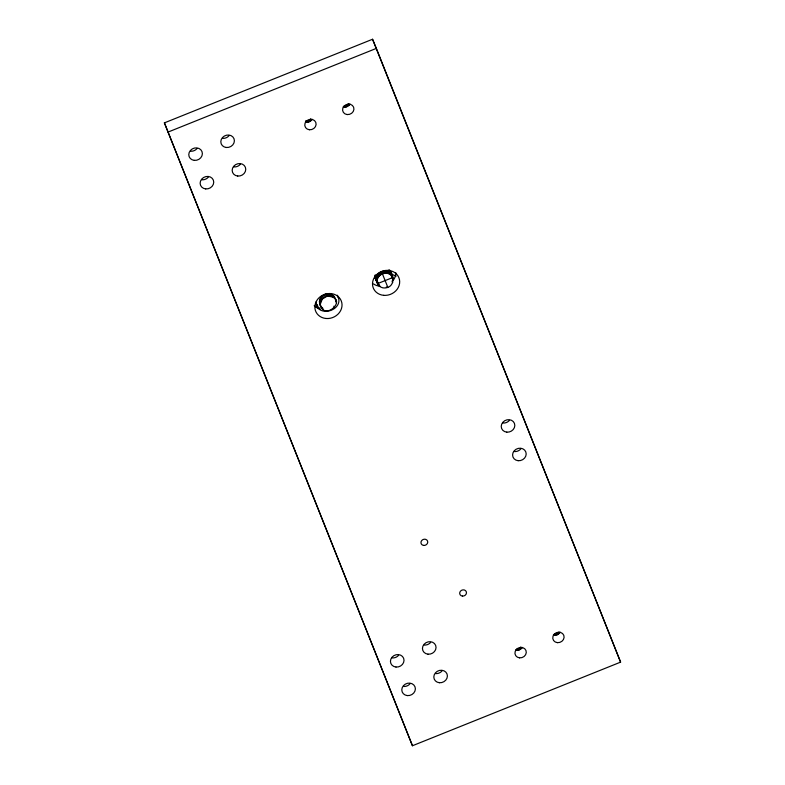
<?xml version="1.0" encoding="UTF-8"?>
<svg xmlns="http://www.w3.org/2000/svg" width="785" height="785" viewBox="0 0 785 785"><rect width="100%" height="100%" fill="white"/><g stroke="black" fill="none" stroke-linecap="round" stroke-linejoin="round"><path stroke-width="1.18" d="M393.059 278.763L389.645 270.187C394.865 276.153 394.521 287.32 385.082 287.967C378.448 288.635 374.887 280.687 376.27 275.113M305.355 122.156L308.289 122.185L308.319 120.939L310.634 119.006M346.136 105.749L344.586 105.73L343.182 106.956L346.106 106.996L346.136 105.749L348.462 103.806M518.483 649.038L516.932 649.018L515.529 650.245L518.453 650.284L518.483 649.038L520.808 647.105M556.28 635.085L556.31 633.838L558.41 632.357L560.235 632.288L557.232 634.79L553.346 635.055L554.76 633.829L556.31 633.838M319.436 301.646L319.946 299.085L322.35 295.798L326.128 293.924L327.08 296.21C351.16 297.211 322.105 324.853 319.436 301.646L320.496 305.208M320.388 303.932L322.311 299.065L327.08 296.21M378.959 285.75L374.945 277.272L377.742 283.385C369.813 272.787 392.058 264.79 392.441 278.253M377.124 281.138C377.016 273.249 389.605 269.971 392.716 277.547L377.585 283.63L376.172 278.852M307.298 122.332L308.319 120.939M345.115 107.143L345.616 105.828M517.462 650.431L517.963 649.116M555.289 635.232L555.79 633.917M308.289 122.185L312.244 119.389L310.418 119.457M346.106 106.996L350.071 104.189L348.236 104.268M518.453 650.284L522.417 647.478L520.583 647.556M306.307 122.323L307.798 121.018M344.134 107.133L345.096 105.818M516.481 650.422L517.443 649.107M554.298 635.222L555.26 633.917M164.399 122.872L372.551 39.25L376.349 48.395L620.601 662.128L412.449 745.75L164.399 122.872L412.449 745.75M168.206 132.017L376.349 48.395M386.269 287.114L387.24 286.849M335.381 299.271L333.654 295.935L331.535 294.434L327.531 293.718L328.483 296.004M307.269 121.018L305.865 120.507M347.932 104.68L349.492 104.974M310.104 119.869L311.665 120.174M558.106 632.779L559.656 633.073M520.278 647.968L521.839 648.263M390.537 273.68L396.121 276.143M347.559 105.043L348.785 105.671M309.732 120.242L310.958 120.861M557.723 633.142L558.949 633.76M519.905 648.332L521.132 648.959M315.599 302.657C318.406 319.112 345.655 309.506 337.354 295.199M388.32 270.864L391.764 275.26L389.645 270.187M347.127 105.347L347.971 106.25M309.3 120.547L310.144 121.439M557.291 633.446L558.135 634.339M519.474 648.645L520.318 649.538M319.544 302.922L320.476 305.257M620.601 662.128L372.551 39.25M389.507 270.472L390.645 273.219M390.39 273.141L393.177 280.039M388.712 270.001L389.478 271.836M389.409 272.297L390.361 274.583M388.261 271.639L389.213 273.926M392.029 281.069L392.667 282.59M387.005 271.188L387.957 273.474M385.651 270.943L386.603 273.229M384.257 270.923L385.209 273.209M382.864 271.139L383.816 273.415M381.51 271.561L387.829 287.33M380.234 272.189L381.186 274.475M379.086 273.003L380.038 275.29M378.085 273.985L379.037 276.271M377.281 275.093L378.233 277.38M376.672 276.3L377.624 278.587M375.21 274.858L375.966 276.683M376.3 277.566L377.251 279.852M379.302 285.073L379.94 286.594M377.771 282.031L378.91 284.769M374.808 275.604L375.956 278.351M374.72 276.487L378.164 284.749M337.913 296.691L338.678 298.516M334.449 296.936L335.98 300.341M335.695 300.037L336.333 301.558M333.654 295.935L334.606 298.221M335.489 300.547L336.441 302.833M332.673 295.091L333.625 297.378M331.535 294.434L332.487 296.72M330.269 293.973L331.221 296.259M328.925 293.737L329.867 296.024M333.89 306.179L334.518 307.7M324.774 294.355L325.726 296.642M323.508 294.983L324.46 297.27M322.35 295.798L323.302 298.084M321.359 296.779L322.311 299.065M320.545 297.888L321.497 300.164M319.946 299.085L320.898 301.371M319.573 300.361L320.515 302.637M322.566 307.857L323.204 309.388M321.271 306.258L322.223 308.544M319.897 304.138L321.428 307.543M319.318 307.769L320.084 309.604M317.169 304.747L318.69 308.407M316.051 303.334L317.572 306.994M374.72 276.536L376.633 281.344M556.82 633.681L557.232 634.79M346.646 105.582L347.068 106.691M518.993 648.881L519.415 649.98M308.829 120.782L309.241 121.891M316.748 305.404L316.09 301.872M392.108 276.477L392.225 277.753M395.885 272.817A13.806 12.285 -22.6 0 1 393.344 280.147M379.822 286.191A13.806 12.285 -22.6 0 1 373.474 283.895M319.917 308.947A13.806 12.285 -22.6 0 1 314.186 305.64M196.937 148.65A6.898 6.143 -22.6 0 1 190.539 151.22M208.3 177.194A6.898 6.143 -22.6 0 1 201.892 179.765M409.947 683.872A6.898 6.143 -22.6 0 1 403.539 686.453M398.584 655.328A6.898 6.143 -22.6 0 1 392.186 657.909M509.396 420.436A6.898 6.143 -22.6 0 1 502.989 423.007M520.749 448.981A6.898 6.143 -22.6 0 1 514.352 451.552M228.965 135.776A6.898 6.143 -22.6 0 1 222.557 138.356M240.318 164.33A6.898 6.143 -22.6 0 1 233.92 166.901M441.975 671.008A6.898 6.143 -22.6 0 1 435.567 673.589M430.612 642.464A6.898 6.143 -22.6 0 1 424.204 645.034M383.629 295.327A13.806 12.285 -22.6 0 0 398.908 277.723A13.806 12.285 -22.6 0 0 375.76 275.555A13.806 12.285 -22.6 0 0 383.629 295.327M325.981 318.484A13.806 12.285 -22.6 0 0 341.259 300.881A13.806 12.285 -22.6 0 0 318.111 298.712A13.806 12.285 -22.6 0 0 325.981 318.484M347.225 114.561A5.77 5.142 -22.6 0 0 353.613 107.192A5.77 5.142 -22.6 0 0 343.928 106.289A5.77 5.142 -22.6 0 0 347.225 114.561M309.408 129.751A5.77 5.142 -22.6 0 0 315.796 122.391A5.77 5.142 -22.6 0 0 306.111 121.479A5.77 5.142 -22.6 0 0 309.408 129.751M519.572 657.85A5.77 5.142 -22.6 0 0 525.96 650.48A5.77 5.142 -22.6 0 0 516.285 649.578A5.77 5.142 -22.6 0 0 519.572 657.85M557.399 642.65A5.77 5.142 -22.6 0 0 563.787 635.291A5.77 5.142 -22.6 0 0 554.102 634.378A5.77 5.142 -22.6 0 0 557.399 642.65M462.463 596.09A3.454 3.071 -22.6 0 0 466.28 591.684A3.454 3.071 -22.6 0 0 460.491 591.144A3.454 3.071 -22.6 0 0 462.463 596.09M423.733 545.428A3.454 3.071 -22.6 0 0 427.55 541.022A3.454 3.071 -22.6 0 0 421.761 540.482A3.454 3.071 -22.6 0 0 423.733 545.428M194.337 160.366A6.898 6.143 -22.6 0 0 201.981 151.554A6.898 6.143 -22.6 0 0 190.402 150.475A6.898 6.143 -22.6 0 0 194.337 160.366M205.699 188.91A6.898 6.143 -22.6 0 0 213.343 180.099A6.898 6.143 -22.6 0 0 201.765 179.019A6.898 6.143 -22.6 0 0 205.699 188.91M407.346 695.588A6.898 6.143 -22.6 0 0 414.99 686.787A6.898 6.143 -22.6 0 0 403.411 685.707A6.898 6.143 -22.6 0 0 407.346 695.588M395.993 667.044A6.898 6.143 -22.6 0 0 403.627 658.242A6.898 6.143 -22.6 0 0 392.058 657.163A6.898 6.143 -22.6 0 0 395.993 667.044M506.796 432.152A6.898 6.143 -22.6 0 0 514.43 423.35A6.898 6.143 -22.6 0 0 502.861 422.261A6.898 6.143 -22.6 0 0 506.796 432.152M518.149 460.697A6.898 6.143 -22.6 0 0 525.793 451.895A6.898 6.143 -22.6 0 0 514.214 450.806A6.898 6.143 -22.6 0 0 518.149 460.697M226.365 147.492A6.898 6.143 -22.6 0 0 233.999 138.69A6.898 6.143 -22.6 0 0 222.43 137.611A6.898 6.143 -22.6 0 0 226.365 147.492M237.727 176.046A6.898 6.143 -22.6 0 0 245.362 167.234A6.898 6.143 -22.6 0 0 233.793 166.155A6.898 6.143 -22.6 0 0 237.727 176.046M439.374 682.724A6.898 6.143 -22.6 0 0 447.008 673.922A6.898 6.143 -22.6 0 0 435.439 672.843A6.898 6.143 -22.6 0 0 439.374 682.724M428.011 654.18A6.898 6.143 -22.6 0 0 435.655 645.378A6.898 6.143 -22.6 0 0 424.077 644.289A6.898 6.143 -22.6 0 0 428.011 654.18"/></g></svg>
